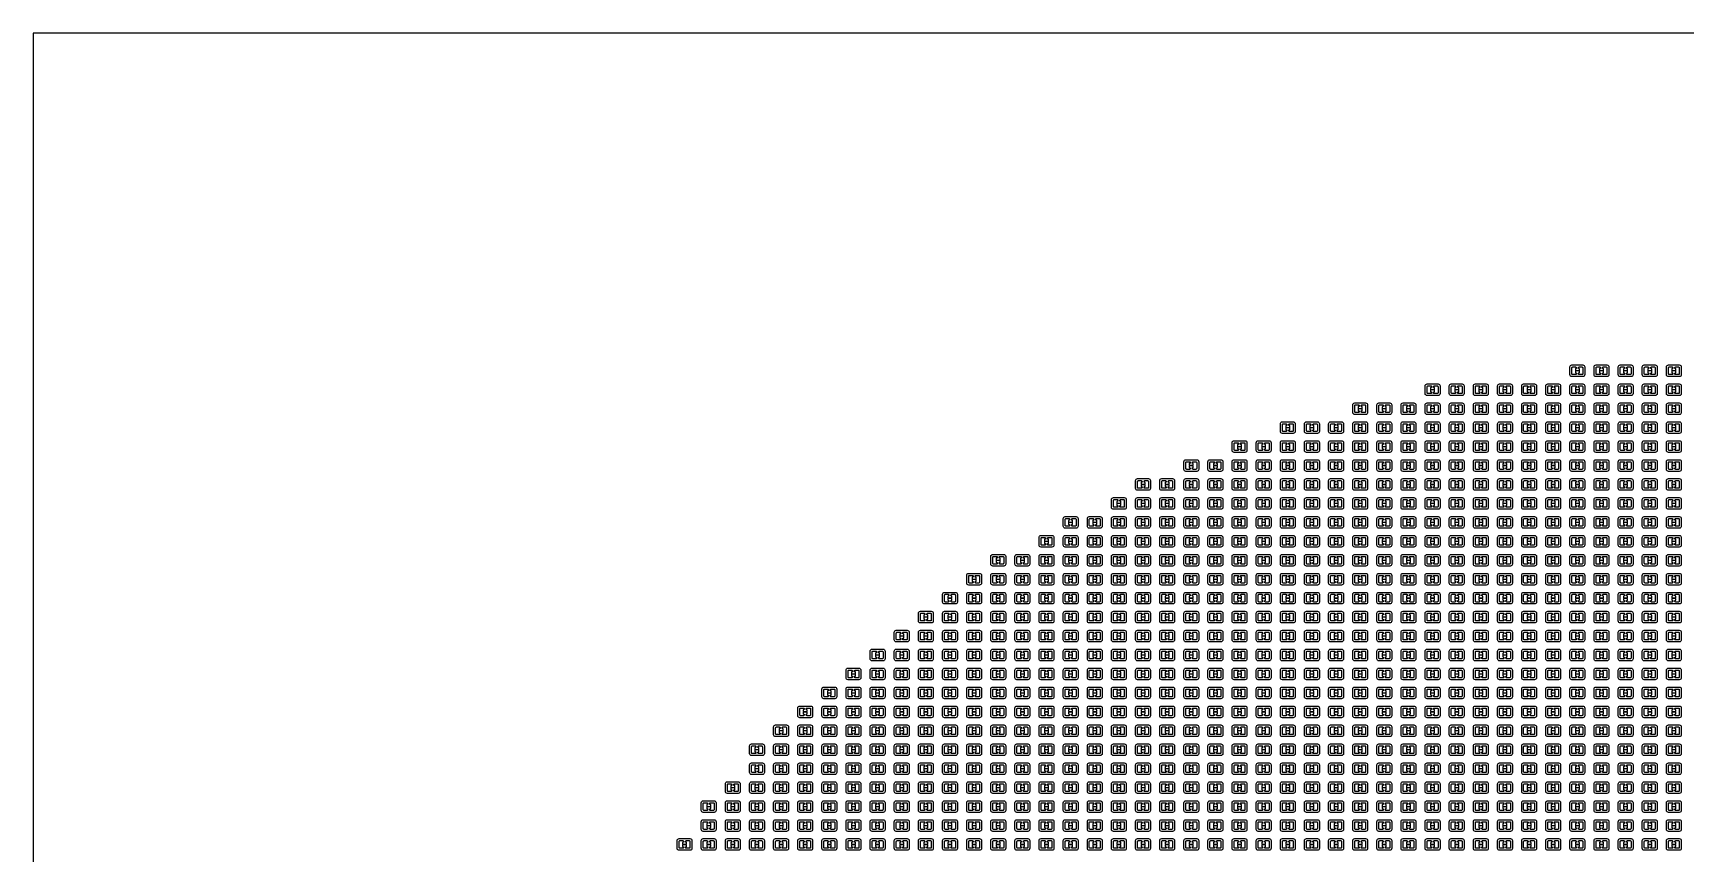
# Model space of a CAD drawing. Header units: metres. Extents: x -2500 to 2500, y -2500 to 2500.
# Drawn here: x -2500 to -7, y 1261 to 2500 of the extents above; entities that cross this region are included whole.
import ezdxf

# ---------------------------------------------------------------- set-up
doc = ezdxf.new("R2010")
doc.units = ezdxf.units.M
doc.layers.add('structure', color=2, linetype='Continuous')
doc.layers.add('substrate', color=7, linetype='Continuous')

# ---------------------------------------------------------------- blocks, each defined once
blk = doc.blocks.new('structure')
at = {"layer": 'structure'}
for points in [[(-11.2, 5.8, -0.414214), (-8.2, 8.8), (8.2, 8.8, -0.414214), (11.2, 5.8), (11.2, -5.8, -0.414214), (8.2, -8.8), (-8.2, -8.8, -0.414214), (-11.2, -5.8), (-11.2, 5.8)], [(-8.2, 4.6, -0.414214), (-7, 5.8), (-2.7, 5.8, -0.414214), (-1.5, 4.6), (-1.5, 3.8, -0.414214), (-2, 3.3), (-2.5, 3.3, 0.414214), (-3, 2.8), (-3, 0.3), (3, 0.3), (3, 2.8, 0.414214), (2.5, 3.3), (2, 3.3, -0.414214), (1.5, 3.8), (1.5, 4.6, -0.414214), (2.7, 5.8), (7, 5.8, -0.414214), (8.2, 4.6), (8.2, -4.6, -0.414214), (7, -5.8), (2.7, -5.8, -0.414214), (1.5, -4.6), (1.5, -3.8, -0.414214), (2, -3.3), (2.5, -3.3, 0.414214), (3, -2.8), (3, -0.3), (-3, -0.3), (-3, -2.8, 0.414214), (-2.5, -3.3), (-2, -3.3, -0.414214), (-1.5, -3.8), (-1.5, -4.6, -0.414214), (-2.7, -5.8), (-7, -5.8, -0.414214), (-7, -5.8, -0.414214), (-8.2, -4.6), (-8.2, 4.6)]]:
    blk.add_lwpolyline(points, format="xyb", dxfattribs=at)
blk = doc.blocks.new('array')
at = {"layer": 'structure'}
for p in [(-170.4, 1990.2), (-134, 1990.2), (-97.6, 1990.2), (-61.2, 1990.2), (-24.8, 1990.2), (-388.8, 1961.6), (-352.4, 1961.6), (-316, 1961.6), (-279.6, 1961.6), (-243.2, 1961.6), (-206.8, 1961.6), (-170.4, 1961.6), (-134, 1961.6), (-97.6, 1961.6), (-61.2, 1961.6), (-24.8, 1961.6), (-498, 1933), (-461.6, 1933), (-425.2, 1933), (-388.8, 1933), (-352.4, 1933), (-316, 1933), (-279.6, 1933), (-243.2, 1933), (-206.8, 1933), (-170.4, 1933), (-134, 1933), (-97.6, 1933), (-61.2, 1933), (-24.8, 1933), (-607.2, 1904.4), (-570.8, 1904.4), (-534.4, 1904.4), (-498, 1904.4), (-461.6, 1904.4), (-425.2, 1904.4), (-388.8, 1904.4), (-352.4, 1904.4), (-316, 1904.4), (-279.6, 1904.4), (-243.2, 1904.4), (-206.8, 1904.4), (-170.4, 1904.4), (-134, 1904.4), (-97.6, 1904.4), (-61.2, 1904.4), (-24.8, 1904.4), (-680, 1875.8), (-643.6, 1875.8), (-607.2, 1875.8), (-570.8, 1875.8), (-534.4, 1875.8), (-498, 1875.8), (-461.6, 1875.8), (-425.2, 1875.8), (-388.8, 1875.8), (-352.4, 1875.8), (-316, 1875.8), (-279.6, 1875.8), (-243.2, 1875.8), (-206.8, 1875.8), (-170.4, 1875.8), (-134, 1875.8), (-97.6, 1875.8), (-61.2, 1875.8), (-24.8, 1875.8), (-752.8, 1847.2), (-716.4, 1847.2), (-680, 1847.2), (-643.6, 1847.2), (-607.2, 1847.2), (-570.8, 1847.2), (-534.4, 1847.2), (-498, 1847.2), (-461.6, 1847.2), (-425.2, 1847.2), (-388.8, 1847.2), (-352.4, 1847.2), (-316, 1847.2), (-279.6, 1847.2), (-243.2, 1847.2), (-206.8, 1847.2), (-170.4, 1847.2), (-134, 1847.2), (-97.6, 1847.2), (-61.2, 1847.2), (-24.8, 1847.2), (-825.6, 1818.6), (-789.2, 1818.6), (-752.8, 1818.6), (-716.4, 1818.6), (-680, 1818.6), (-643.6, 1818.6), (-607.2, 1818.6), (-570.8, 1818.6), (-534.4, 1818.6), (-498, 1818.6), (-461.6, 1818.6), (-425.2, 1818.6), (-388.8, 1818.6), (-352.4, 1818.6), (-316, 1818.6), (-279.6, 1818.6), (-243.2, 1818.6), (-206.8, 1818.6), (-170.4, 1818.6), (-134, 1818.6), (-97.6, 1818.6), (-61.2, 1818.6), (-24.8, 1818.6), (-862, 1790), (-825.6, 1790), (-789.2, 1790), (-752.8, 1790), (-716.4, 1790), (-680, 1790), (-643.6, 1790), (-607.2, 1790), (-570.8, 1790), (-534.4, 1790), (-498, 1790), (-461.6, 1790), (-425.2, 1790), (-388.8, 1790), (-352.4, 1790), (-316, 1790), (-279.6, 1790), (-243.2, 1790), (-206.8, 1790), (-170.4, 1790), (-134, 1790), (-97.6, 1790), (-61.2, 1790), (-24.8, 1790), (-934.8, 1761.4), (-898.4, 1761.4), (-862, 1761.4), (-825.6, 1761.4), (-789.2, 1761.4), (-752.8, 1761.4), (-716.4, 1761.4), (-680, 1761.4), (-643.6, 1761.4), (-607.2, 1761.4), (-570.8, 1761.4), (-534.4, 1761.4), (-498, 1761.4), (-461.6, 1761.4), (-425.2, 1761.4), (-388.8, 1761.4), (-352.4, 1761.4), (-316, 1761.4), (-279.6, 1761.4), (-243.2, 1761.4), (-206.8, 1761.4), (-170.4, 1761.4), (-134, 1761.4), (-97.6, 1761.4), (-61.2, 1761.4), (-24.8, 1761.4), (-971.2, 1732.8), (-934.8, 1732.8), (-898.4, 1732.8), (-862, 1732.8), (-825.6, 1732.8), (-789.2, 1732.8), (-752.8, 1732.8), (-716.4, 1732.8), (-680, 1732.8), (-643.6, 1732.8), (-607.2, 1732.8), (-570.8, 1732.8), (-534.4, 1732.8), (-498, 1732.8), (-461.6, 1732.8), (-425.2, 1732.8), (-388.8, 1732.8), (-352.4, 1732.8), (-316, 1732.8), (-279.6, 1732.8), (-243.2, 1732.8), (-206.8, 1732.8), (-170.4, 1732.8), (-134, 1732.8), (-97.6, 1732.8), (-61.2, 1732.8), (-24.8, 1732.8), (-1044, 1704.2), (-1007.6, 1704.2), (-971.2, 1704.2), (-934.8, 1704.2), (-898.4, 1704.2), (-862, 1704.2), (-825.6, 1704.2), (-789.2, 1704.2), (-752.8, 1704.2), (-716.4, 1704.2), (-680, 1704.2), (-643.6, 1704.2), (-607.2, 1704.2), (-570.8, 1704.2), (-534.4, 1704.2), (-498, 1704.2), (-461.6, 1704.2), (-425.2, 1704.2), (-388.8, 1704.2), (-352.4, 1704.2), (-316, 1704.2), (-279.6, 1704.2), (-243.2, 1704.2), (-206.8, 1704.2), (-170.4, 1704.2), (-134, 1704.2), (-97.6, 1704.2), (-61.2, 1704.2), (-24.8, 1704.2), (-1080.4, 1675.6), (-1044, 1675.6), (-1007.6, 1675.6), (-971.2, 1675.6), (-934.8, 1675.6), (-898.4, 1675.6), (-862, 1675.6), (-825.6, 1675.6), (-789.2, 1675.6), (-752.8, 1675.6), (-716.4, 1675.6), (-680, 1675.6), (-643.6, 1675.6), (-607.2, 1675.6), (-570.8, 1675.6), (-534.4, 1675.6), (-498, 1675.6), (-461.6, 1675.6), (-425.2, 1675.6), (-388.8, 1675.6), (-352.4, 1675.6), (-316, 1675.6), (-279.6, 1675.6), (-243.2, 1675.6), (-206.8, 1675.6), (-170.4, 1675.6), (-134, 1675.6), (-97.6, 1675.6), (-61.2, 1675.6), (-24.8, 1675.6), (-1116.8, 1647), (-1080.4, 1647), (-1044, 1647), (-1007.6, 1647), (-971.2, 1647), (-934.8, 1647), (-898.4, 1647), (-862, 1647), (-825.6, 1647), (-789.2, 1647), (-752.8, 1647), (-716.4, 1647), (-680, 1647), (-643.6, 1647), (-607.2, 1647), (-570.8, 1647), (-534.4, 1647), (-498, 1647), (-461.6, 1647), (-425.2, 1647), (-388.8, 1647), (-352.4, 1647), (-316, 1647), (-279.6, 1647), (-243.2, 1647), (-206.8, 1647), (-170.4, 1647), (-134, 1647), (-97.6, 1647), (-61.2, 1647), (-24.8, 1647), (-1153.2, 1618.4), (-1116.8, 1618.4), (-1080.4, 1618.4), (-1044, 1618.4), (-1007.6, 1618.4), (-971.2, 1618.4), (-934.8, 1618.4), (-898.4, 1618.4), (-862, 1618.4), (-825.6, 1618.4), (-789.2, 1618.4), (-752.8, 1618.4), (-716.4, 1618.4), (-680, 1618.4), (-643.6, 1618.4), (-607.2, 1618.4), (-570.8, 1618.4), (-534.4, 1618.4), (-498, 1618.4), (-461.6, 1618.4), (-425.2, 1618.4), (-388.8, 1618.4), (-352.4, 1618.4), (-316, 1618.4), (-279.6, 1618.4), (-243.2, 1618.4), (-206.8, 1618.4), (-170.4, 1618.4), (-134, 1618.4), (-97.6, 1618.4), (-61.2, 1618.4), (-24.8, 1618.4), (-1189.6, 1589.8), (-1153.2, 1589.8), (-1116.8, 1589.8), (-1080.4, 1589.8), (-1044, 1589.8), (-1007.6, 1589.8), (-971.2, 1589.8), (-934.8, 1589.8), (-898.4, 1589.8), (-862, 1589.8), (-825.6, 1589.8), (-789.2, 1589.8), (-752.8, 1589.8), (-716.4, 1589.8), (-680, 1589.8), (-643.6, 1589.8), (-607.2, 1589.8), (-570.8, 1589.8), (-534.4, 1589.8), (-498, 1589.8), (-461.6, 1589.8), (-425.2, 1589.8), (-388.8, 1589.8), (-352.4, 1589.8), (-316, 1589.8), (-279.6, 1589.8), (-243.2, 1589.8), (-206.8, 1589.8), (-170.4, 1589.8), (-134, 1589.8), (-97.6, 1589.8), (-61.2, 1589.8), (-24.8, 1589.8), (-1226, 1561.2), (-1189.6, 1561.2), (-1153.2, 1561.2), (-1116.8, 1561.2), (-1080.4, 1561.2), (-1044, 1561.2), (-1007.6, 1561.2), (-971.2, 1561.2), (-934.8, 1561.2), (-898.4, 1561.2), (-862, 1561.2), (-825.6, 1561.2), (-789.2, 1561.2), (-752.8, 1561.2), (-716.4, 1561.2), (-680, 1561.2), (-643.6, 1561.2), (-607.2, 1561.2), (-570.8, 1561.2), (-534.4, 1561.2), (-498, 1561.2), (-461.6, 1561.2), (-425.2, 1561.2), (-388.8, 1561.2), (-352.4, 1561.2), (-316, 1561.2), (-279.6, 1561.2), (-243.2, 1561.2), (-206.8, 1561.2), (-170.4, 1561.2), (-134, 1561.2), (-97.6, 1561.2), (-61.2, 1561.2), (-24.8, 1561.2), (-1262.4, 1532.6), (-1226, 1532.6), (-1189.6, 1532.6), (-1153.2, 1532.6), (-1116.8, 1532.6), (-1080.4, 1532.6), (-1044, 1532.6), (-1007.6, 1532.6), (-971.2, 1532.6), (-934.8, 1532.6), (-898.4, 1532.6), (-862, 1532.6), (-825.6, 1532.6), (-789.2, 1532.6), (-752.8, 1532.6), (-716.4, 1532.6), (-680, 1532.6), (-643.6, 1532.6), (-607.2, 1532.6), (-570.8, 1532.6), (-534.4, 1532.6), (-498, 1532.6), (-461.6, 1532.6), (-425.2, 1532.6), (-388.8, 1532.6), (-352.4, 1532.6), (-316, 1532.6), (-279.6, 1532.6), (-243.2, 1532.6), (-206.8, 1532.6), (-170.4, 1532.6), (-134, 1532.6), (-97.6, 1532.6), (-61.2, 1532.6), (-24.8, 1532.6), (-1298.8, 1504), (-1262.4, 1504), (-1226, 1504), (-1189.6, 1504), (-1153.2, 1504), (-1116.8, 1504), (-1080.4, 1504), (-1044, 1504), (-1007.6, 1504), (-971.2, 1504), (-934.8, 1504), (-898.4, 1504), (-862, 1504), (-825.6, 1504), (-789.2, 1504), (-752.8, 1504), (-716.4, 1504), (-680, 1504), (-643.6, 1504), (-607.2, 1504), (-570.8, 1504), (-534.4, 1504), (-498, 1504), (-461.6, 1504), (-425.2, 1504), (-388.8, 1504), (-352.4, 1504), (-316, 1504), (-279.6, 1504), (-243.2, 1504), (-206.8, 1504), (-170.4, 1504), (-134, 1504), (-97.6, 1504), (-61.2, 1504), (-24.8, 1504), (-1335.2, 1475.4), (-1298.8, 1475.4), (-1262.4, 1475.4), (-1226, 1475.4), (-1189.6, 1475.4), (-1153.2, 1475.4), (-1116.8, 1475.4), (-1080.4, 1475.4), (-1044, 1475.4), (-1007.6, 1475.4), (-971.2, 1475.4), (-934.8, 1475.4), (-898.4, 1475.4), (-862, 1475.4), (-825.6, 1475.4), (-789.2, 1475.4), (-752.8, 1475.4), (-716.4, 1475.4), (-680, 1475.4), (-643.6, 1475.4), (-607.2, 1475.4), (-570.8, 1475.4), (-534.4, 1475.4), (-498, 1475.4), (-461.6, 1475.4), (-425.2, 1475.4), (-388.8, 1475.4), (-352.4, 1475.4), (-316, 1475.4), (-279.6, 1475.4), (-243.2, 1475.4), (-206.8, 1475.4), (-170.4, 1475.4), (-134, 1475.4), (-97.6, 1475.4), (-61.2, 1475.4), (-24.8, 1475.4), (-1371.6, 1446.8), (-1335.2, 1446.8), (-1298.8, 1446.8), (-1262.4, 1446.8), (-1226, 1446.8), (-1189.6, 1446.8), (-1153.2, 1446.8), (-1116.8, 1446.8), (-1080.4, 1446.8), (-1044, 1446.8), (-1007.6, 1446.8), (-971.2, 1446.8), (-934.8, 1446.8), (-898.4, 1446.8), (-862, 1446.8), (-825.6, 1446.8), (-789.2, 1446.8), (-752.8, 1446.8), (-716.4, 1446.8), (-680, 1446.8), (-643.6, 1446.8), (-607.2, 1446.8), (-570.8, 1446.8), (-534.4, 1446.8), (-498, 1446.8), (-461.6, 1446.8), (-425.2, 1446.8), (-388.8, 1446.8), (-352.4, 1446.8), (-316, 1446.8), (-279.6, 1446.8), (-243.2, 1446.8), (-206.8, 1446.8), (-170.4, 1446.8), (-134, 1446.8), (-97.6, 1446.8), (-61.2, 1446.8), (-24.8, 1446.8), (-1408, 1418.2), (-1371.6, 1418.2), (-1335.2, 1418.2), (-1298.8, 1418.2), (-1262.4, 1418.2), (-1226, 1418.2), (-1189.6, 1418.2), (-1153.2, 1418.2), (-1116.8, 1418.2), (-1080.4, 1418.2), (-1044, 1418.2), (-1007.6, 1418.2), (-971.2, 1418.2), (-934.8, 1418.2), (-898.4, 1418.2), (-862, 1418.2), (-825.6, 1418.2), (-789.2, 1418.2), (-752.8, 1418.2), (-716.4, 1418.2), (-680, 1418.2), (-643.6, 1418.2), (-607.2, 1418.2), (-570.8, 1418.2), (-534.4, 1418.2), (-498, 1418.2), (-461.6, 1418.2), (-425.2, 1418.2), (-388.8, 1418.2), (-352.4, 1418.2), (-316, 1418.2), (-279.6, 1418.2), (-243.2, 1418.2), (-206.8, 1418.2), (-170.4, 1418.2), (-134, 1418.2), (-97.6, 1418.2), (-61.2, 1418.2), (-24.8, 1418.2), (-1408, 1389.6), (-1371.6, 1389.6), (-1335.2, 1389.6), (-1298.8, 1389.6), (-1262.4, 1389.6), (-1226, 1389.6), (-1189.6, 1389.6), (-1153.2, 1389.6), (-1116.8, 1389.6), (-1080.4, 1389.6), (-1044, 1389.6), (-1007.6, 1389.6), (-971.2, 1389.6), (-934.8, 1389.6), (-898.4, 1389.6), (-862, 1389.6), (-825.6, 1389.6), (-789.2, 1389.6), (-752.8, 1389.6), (-716.4, 1389.6), (-680, 1389.6), (-643.6, 1389.6), (-607.2, 1389.6), (-570.8, 1389.6), (-534.4, 1389.6), (-498, 1389.6), (-461.6, 1389.6), (-425.2, 1389.6), (-388.8, 1389.6), (-352.4, 1389.6), (-316, 1389.6), (-279.6, 1389.6), (-243.2, 1389.6), (-206.8, 1389.6), (-170.4, 1389.6), (-134, 1389.6), (-97.6, 1389.6), (-61.2, 1389.6), (-24.8, 1389.6), (-1444.4, 1361), (-1408, 1361), (-1371.6, 1361), (-1335.2, 1361), (-1298.8, 1361), (-1262.4, 1361), (-1226, 1361), (-1189.6, 1361), (-1153.2, 1361), (-1116.8, 1361), (-1080.4, 1361), (-1044, 1361), (-1007.6, 1361), (-971.2, 1361), (-934.8, 1361), (-898.4, 1361), (-862, 1361), (-825.6, 1361), (-789.2, 1361), (-752.8, 1361), (-716.4, 1361), (-680, 1361), (-643.6, 1361), (-607.2, 1361), (-570.8, 1361), (-534.4, 1361), (-498, 1361), (-461.6, 1361), (-425.2, 1361), (-388.8, 1361), (-352.4, 1361), (-316, 1361), (-279.6, 1361), (-243.2, 1361), (-206.8, 1361), (-170.4, 1361), (-134, 1361), (-97.6, 1361), (-61.2, 1361), (-24.8, 1361), (-1480.8, 1332.4), (-1444.4, 1332.4), (-1408, 1332.4), (-1371.6, 1332.4), (-1335.2, 1332.4), (-1298.8, 1332.4), (-1262.4, 1332.4), (-1226, 1332.4), (-1189.6, 1332.4), (-1153.2, 1332.4), (-1116.8, 1332.4), (-1080.4, 1332.4), (-1044, 1332.4), (-1007.6, 1332.4), (-971.2, 1332.4), (-934.8, 1332.4), (-898.4, 1332.4), (-862, 1332.4), (-825.6, 1332.4), (-789.2, 1332.4), (-752.8, 1332.4), (-716.4, 1332.4), (-680, 1332.4), (-643.6, 1332.4), (-607.2, 1332.4), (-570.8, 1332.4), (-534.4, 1332.4), (-498, 1332.4), (-461.6, 1332.4), (-425.2, 1332.4), (-388.8, 1332.4), (-352.4, 1332.4), (-316, 1332.4), (-279.6, 1332.4), (-243.2, 1332.4), (-206.8, 1332.4), (-170.4, 1332.4), (-134, 1332.4), (-97.6, 1332.4), (-61.2, 1332.4), (-24.8, 1332.4), (-1480.8, 1303.8), (-1444.4, 1303.8), (-1408, 1303.8), (-1371.6, 1303.8), (-1335.2, 1303.8), (-1298.8, 1303.8), (-1262.4, 1303.8), (-1226, 1303.8), (-1189.6, 1303.8), (-1153.2, 1303.8), (-1116.8, 1303.8), (-1080.4, 1303.8), (-1044, 1303.8), (-1007.6, 1303.8), (-971.2, 1303.8), (-934.8, 1303.8), (-898.4, 1303.8), (-862, 1303.8), (-825.6, 1303.8), (-789.2, 1303.8), (-752.8, 1303.8), (-716.4, 1303.8), (-680, 1303.8), (-643.6, 1303.8), (-607.2, 1303.8), (-570.8, 1303.8), (-534.4, 1303.8), (-498, 1303.8), (-461.6, 1303.8), (-425.2, 1303.8), (-388.8, 1303.8), (-352.4, 1303.8), (-316, 1303.8), (-279.6, 1303.8), (-243.2, 1303.8), (-206.8, 1303.8), (-170.4, 1303.8), (-134, 1303.8), (-97.6, 1303.8), (-61.2, 1303.8), (-24.8, 1303.8), (-1517.2, 1275.2), (-1480.8, 1275.2), (-1444.4, 1275.2), (-1408, 1275.2), (-1371.6, 1275.2), (-1335.2, 1275.2), (-1298.8, 1275.2), (-1262.4, 1275.2), (-1226, 1275.2), (-1189.6, 1275.2), (-1153.2, 1275.2), (-1116.8, 1275.2), (-1080.4, 1275.2), (-1044, 1275.2), (-1007.6, 1275.2), (-971.2, 1275.2), (-934.8, 1275.2), (-898.4, 1275.2), (-862, 1275.2), (-825.6, 1275.2), (-789.2, 1275.2), (-752.8, 1275.2), (-716.4, 1275.2), (-680, 1275.2), (-643.6, 1275.2), (-607.2, 1275.2), (-570.8, 1275.2), (-534.4, 1275.2), (-498, 1275.2), (-461.6, 1275.2), (-425.2, 1275.2), (-388.8, 1275.2), (-352.4, 1275.2), (-316, 1275.2), (-279.6, 1275.2), (-243.2, 1275.2), (-206.8, 1275.2), (-170.4, 1275.2), (-134, 1275.2), (-97.6, 1275.2), (-61.2, 1275.2), (-24.8, 1275.2)]:
    blk.add_blockref('structure', p, dxfattribs=at)

msp = doc.modelspace()

# ---------------------------------------------------------------- linework, layer by layer
at = {"layer": 'substrate'}
msp.add_lwpolyline([(-2500, -2500), (2500, -2500), (2500, 2500), (-2500, 2500), (-2500, -2500)], dxfattribs=at)

# ---------------------------------------------------------------- block references
at = {"layer": 'structure'}
msp.add_blockref('array', (0, 0), dxfattribs=at)

doc.saveas('drawing.dxf')
